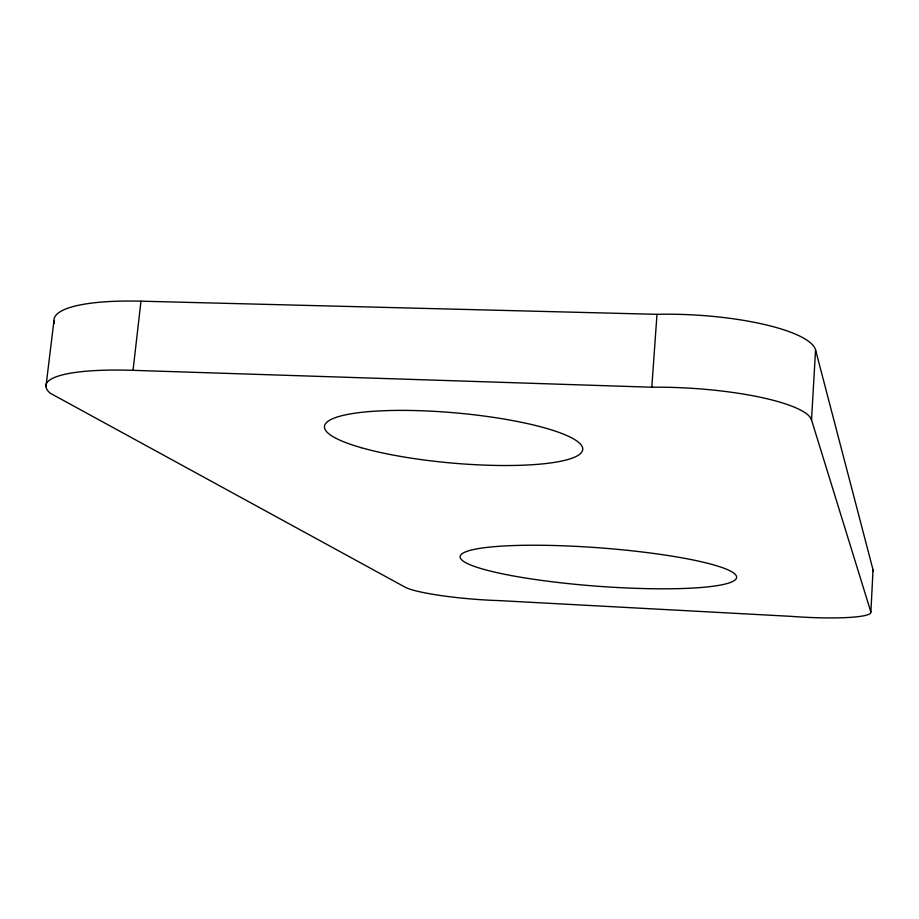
<?xml version="1.0" encoding="UTF-8"?>
<svg xmlns="http://www.w3.org/2000/svg" width="919" height="919" viewBox="0 0 919 919"><rect width="100%" height="100%" fill="white"/><g stroke="black" fill="none" stroke-linecap="round" stroke-linejoin="round"><path stroke-width="1.38" d="M870.867 611.962L811.523 419.937A121.297 25.916 3.7 0 0 651.801 387.221L133.037 370.334A138.803 27.088 6.6 0 0 50.131 393.16L405.176 587.218A69.511 8.547 4.8 0 0 498.914 600.589L791.006 616.35A72.222 9.041 3.6 0 0 870.867 611.962L873.05 569.895L815.567 349.921A120.596 29.73 3.6 0 0 656.993 314.332L140.975 301.179A138.057 31.097 6.9 0 0 54.497 323.166M811.523 419.937L815.567 349.921M651.801 387.221L656.993 314.332M133.037 370.334L140.975 301.179M45.95 386.428L53.968 320.674M873.05 569.895A71.969 10.431 3.5 0 1 872.682 571.4M361.259 447.679A129.659 25.146 5.1 0 0 578.04 455.387A129.659 25.146 5.1 0 0 421.752 410.759A129.659 25.146 5.1 0 0 361.259 447.679M511.136 575.535A138.597 19.207 4.3 0 0 734.821 580.176A138.597 19.207 4.3 0 0 549.125 545.392A138.597 19.207 4.3 0 0 511.136 575.535"/></g></svg>
